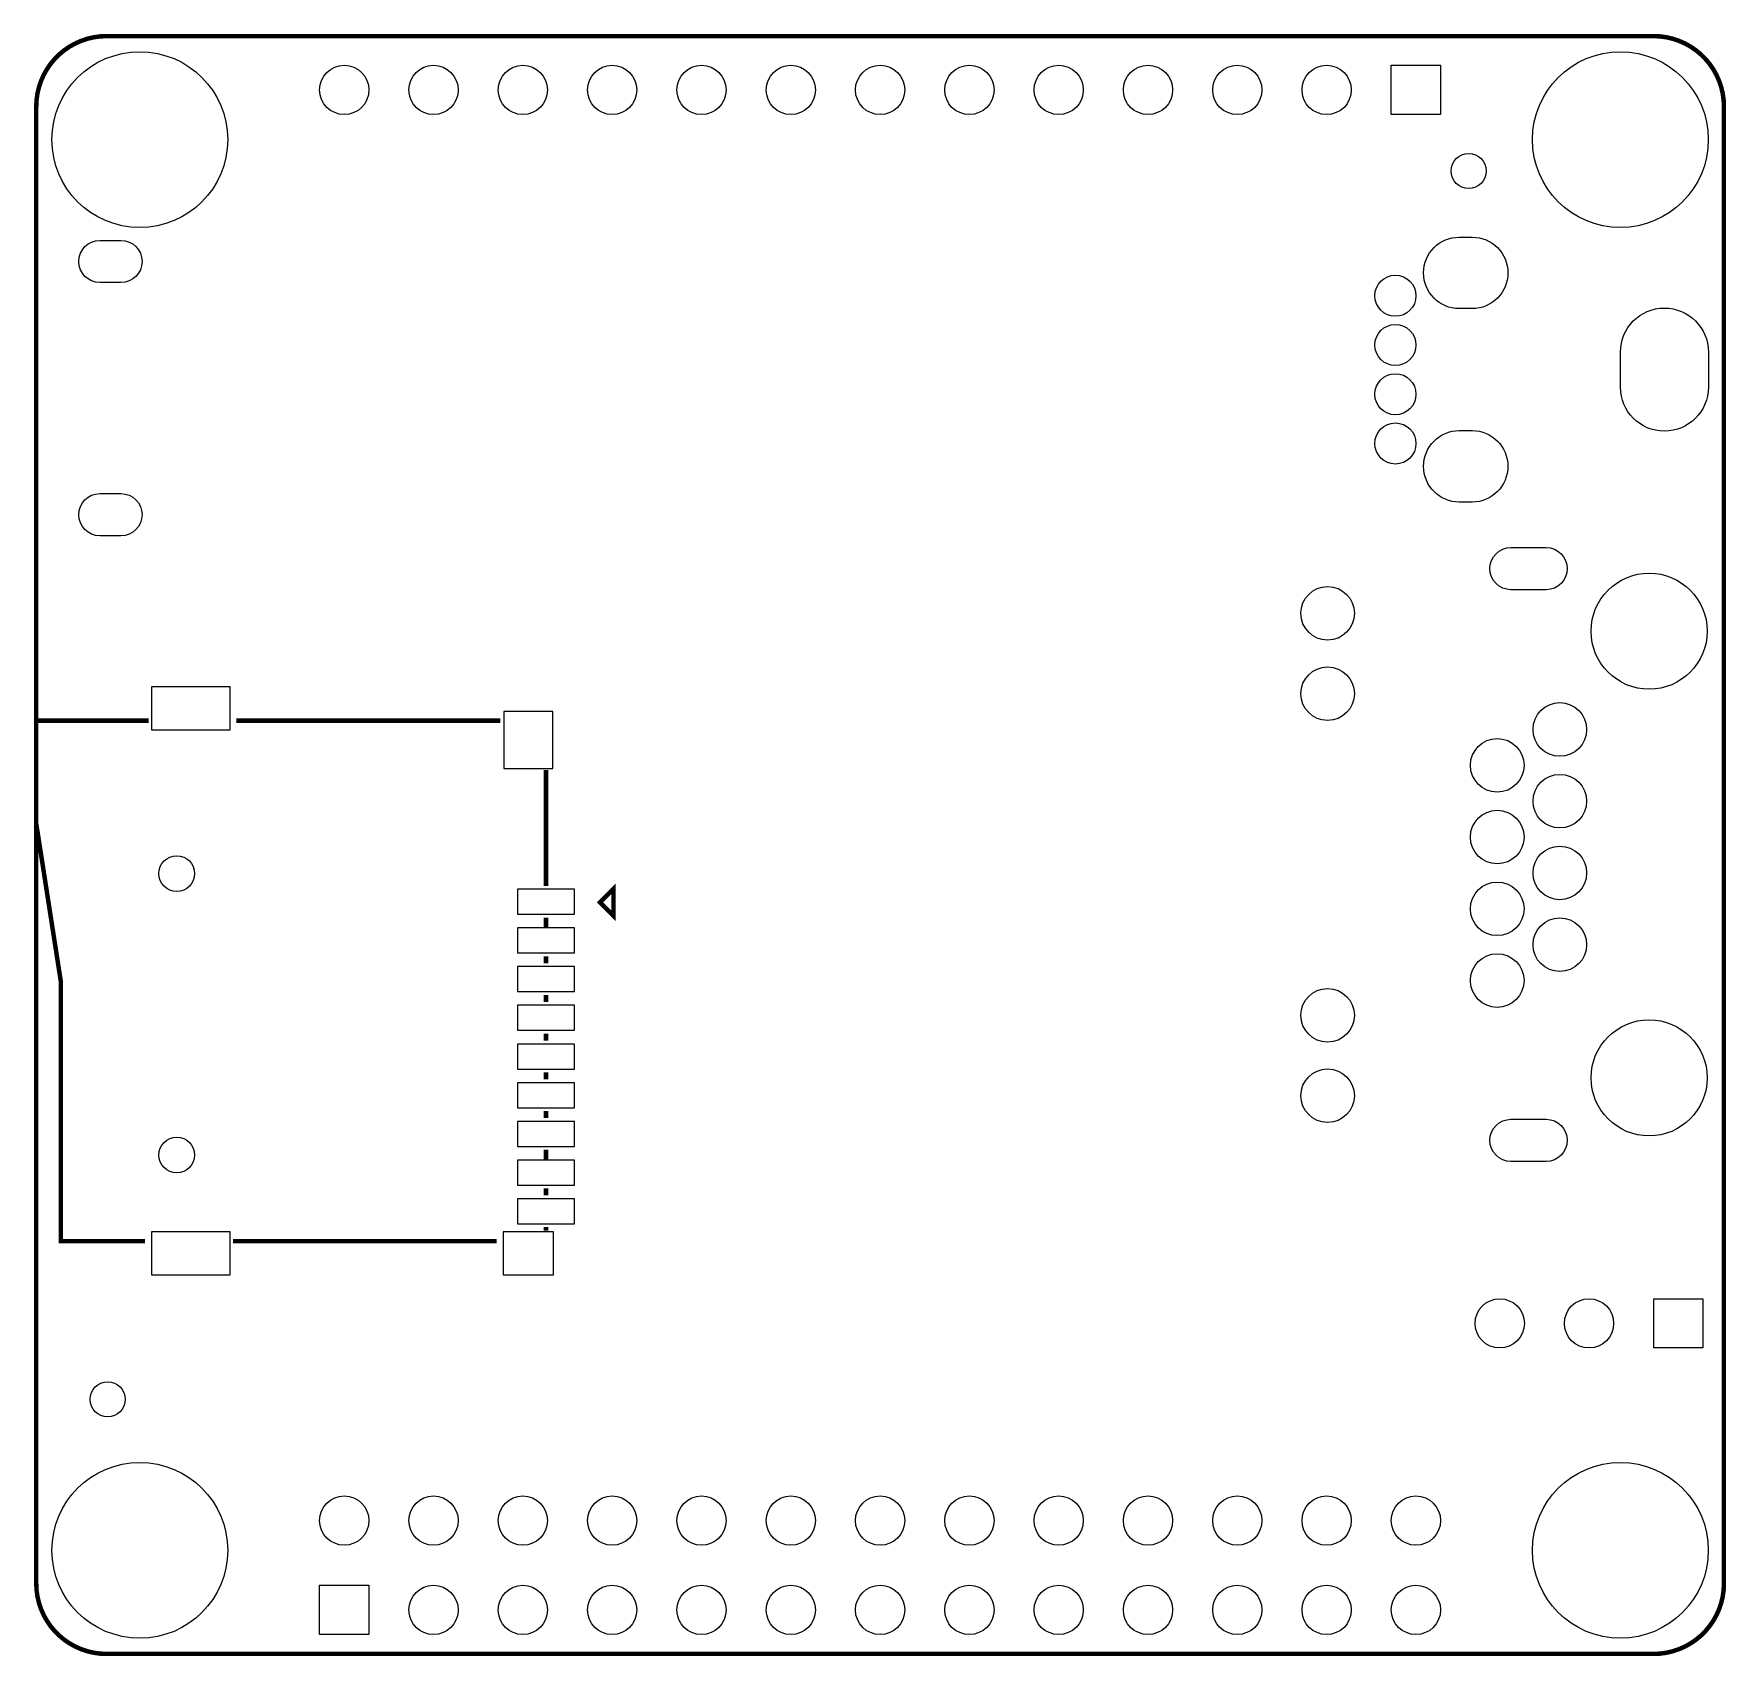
# Model space of a CAD drawing. Header units: millimetres. Extents: x -62 to 52, y -23 to 27.
# Drawn here: x 4.08 to 52.21, y -23.15 to 22.97 of the extents above; entities that cross this region are included whole.
import ezdxf

# ---------------------------------------------------------------- set-up
doc = ezdxf.new("R2010")
doc.units = ezdxf.units.MM
for name, color, linetype in [('BG_OUTLINE', 254, 'Continuous'), ('PG_SILKSCREEN_BOTTOM', 171, 'Continuous'), ('PIN_BOTTOM', 5, 'Continuous'), ('PIN_PASTEMASK_BOTTOM', 85, 'Continuous')]:
    doc.layers.add(name, color=color, linetype=linetype)

# ---------------------------------------------------------------- blocks, each defined once
blk = doc.blocks.new('g4ff')
at = {"layer": 'BG_OUTLINE', "const_width": 0.127}
blk.add_lwpolyline([(332.275, 84.796), (376.275, 84.796, -0.414214), (378.275, 82.796), (378.275, 40.796, -0.414214), (376.275, 38.796), (332.275, 38.796, -0.414214), (330.275, 40.796), (330.275, 82.796, -0.414214), (332.275, 84.796)], format="xyb", dxfattribs=at)
blk.add_lwpolyline([(332.275, 84.796), (376.275, 84.796, -0.414214), (378.275, 82.796), (378.275, 40.796, -0.414214), (376.275, 38.796), (332.275, 38.796, -0.414214), (330.275, 40.796), (330.275, 82.796, -0.414214), (332.275, 84.796)], format="xyb", dxfattribs=at)
at = {"layer": 'PG_SILKSCREEN_BOTTOM', "const_width": 0.127}
for points in [[(330.27, 65.331), (333.47, 65.331)], [(333.371, 50.533), (330.971, 50.533), (330.971, 57.932), (330.27, 62.433), (330.27, 65.331)], [(335.97, 65.331), (343.47, 65.331)], [(344.771, 63.932), (344.771, 60.632)], [(346.31, 60.168), (346.691, 60.549), (346.691, 59.787), (346.31, 60.168)], [(344.771, 59.733), (344.771, 59.434)], [(344.771, 58.633), (344.771, 58.433)], [(344.771, 57.531), (344.771, 57.333)], [(344.771, 56.431), (344.771, 56.233)], [(344.771, 55.331), (344.771, 55.133)], [(344.771, 54.232), (344.771, 54.034)], [(344.771, 53.132), (344.771, 52.832)], [(344.771, 52.032), (344.771, 51.831)], [(343.371, 50.533), (335.871, 50.533)], [(344.771, 50.932), (344.771, 50.833)]]:
    blk.add_lwpolyline(points, dxfattribs=at)
at = {"layer": 'PIN_BOTTOM'}
for points in [[(370.215, 83.965), (370.215, 82.565), (368.815, 82.565), (368.815, 83.965)], [(333.554, 65.072), (335.789, 65.072), (335.789, 66.292), (333.554, 66.292)], [(343.572, 63.97), (344.969, 63.97), (344.969, 65.596), (343.572, 65.596)], [(343.958, 59.827), (345.584, 59.827), (345.584, 60.538), (343.958, 60.538)], [(343.958, 58.727), (345.584, 58.727), (345.584, 59.439), (343.958, 59.439)], [(343.958, 57.628), (345.584, 57.628), (345.584, 58.339), (343.958, 58.339)], [(343.958, 56.528), (345.584, 56.528), (345.584, 57.239), (343.958, 57.239)], [(343.958, 55.425), (345.584, 55.425), (345.584, 56.137), (343.958, 56.137)], [(343.958, 54.326), (345.584, 54.326), (345.584, 55.037), (343.958, 55.037)], [(343.958, 53.226), (345.584, 53.226), (345.584, 53.937), (343.958, 53.937)], [(343.958, 52.126), (345.584, 52.126), (345.584, 52.837), (343.958, 52.837)], [(343.958, 51.026), (345.584, 51.026), (345.584, 51.737), (343.958, 51.737)], [(333.554, 49.573), (335.789, 49.573), (335.789, 50.793), (333.554, 50.793)], [(343.559, 49.573), (344.982, 49.573), (344.982, 50.793), (343.559, 50.793)], [(377.679, 48.895), (377.679, 47.495), (376.279, 47.495), (376.279, 48.895)], [(338.335, 39.347), (338.335, 40.747), (339.735, 40.747), (339.735, 39.347)]]:
    blk.add_lwpolyline(points, close=True, dxfattribs=at)
for points in [[(332.683, 77.788), (332.083, 77.788, -1), (332.083, 78.988), (332.683, 78.988, -1)], [(371.116, 77.047), (370.748, 77.047, -1), (370.748, 79.079), (371.116, 79.079, -1)], [(377.832, 75.813), (377.832, 74.813, -1), (375.332, 74.813), (375.332, 75.813, -1)], [(371.116, 71.547), (370.748, 71.547, -1), (370.748, 73.579), (371.116, 73.579, -1)], [(332.683, 70.588), (332.083, 70.588, -1), (332.083, 71.788), (332.683, 71.788, -1)], [(372.219, 70.254), (373.219, 70.254, -1), (373.219, 69.054), (372.219, 69.054, -1)], [(372.219, 53.998), (373.219, 53.998, -1), (373.219, 52.798), (372.219, 52.798, -1)]]:
    blk.add_lwpolyline(points, format="xyb", close=True, dxfattribs=at)
for centre, radius in [((333.22, 81.852), 2.5), ((375.331, 81.852), 2.5), ((339.035, 83.265), 0.7), ((341.575, 83.265), 0.7), ((344.115, 83.265), 0.7), ((346.655, 83.265), 0.7), ((349.195, 83.265), 0.7), ((351.735, 83.265), 0.7), ((354.275, 83.265), 0.7), ((356.815, 83.265), 0.7), ((359.355, 83.265), 0.7), ((361.895, 83.265), 0.7), ((364.435, 83.265), 0.7), ((366.975, 83.265), 0.7), ((371.017, 80.961), 0.5), ((368.932, 77.413), 0.584), ((368.932, 76.013), 0.584), ((368.932, 74.613), 0.584), ((368.932, 73.213), 0.584), ((376.148, 67.876), 1.651), ((367.004, 68.384), 0.762), ((367.004, 66.098), 0.762), ((373.608, 65.082), 0.762), ((371.828, 64.062), 0.762), ((373.608, 63.042), 0.762), ((371.828, 62.022), 0.762), ((373.608, 61.002), 0.762), ((334.27, 60.983), 0.508), ((371.828, 59.982), 0.762), ((373.608, 58.962), 0.762), ((371.828, 57.942), 0.762), ((367.004, 56.954), 0.762), ((376.148, 55.176), 1.651), ((367.004, 54.668), 0.762), ((334.27, 52.982), 0.508), ((371.899, 48.195), 0.7), ((374.439, 48.195), 0.7), ((332.307, 46.036), 0.5), ((333.22, 41.741), 2.5), ((375.331, 41.741), 2.5), ((339.035, 42.587), 0.7), ((341.575, 42.587), 0.7), ((344.115, 42.587), 0.7), ((346.655, 42.587), 0.7), ((349.195, 42.587), 0.7), ((351.735, 42.587), 0.7), ((354.275, 42.587), 0.7), ((356.815, 42.587), 0.7), ((359.355, 42.587), 0.7), ((361.895, 42.587), 0.7), ((364.435, 42.587), 0.7), ((366.975, 42.587), 0.7), ((369.515, 42.587), 0.7), ((341.575, 40.047), 0.7), ((344.115, 40.047), 0.7), ((346.655, 40.047), 0.7), ((349.195, 40.047), 0.7), ((351.735, 40.047), 0.7), ((354.275, 40.047), 0.7), ((356.815, 40.047), 0.7), ((359.355, 40.047), 0.7), ((361.895, 40.047), 0.7), ((364.435, 40.047), 0.7), ((366.975, 40.047), 0.7), ((369.515, 40.047), 0.7)]:
    blk.add_circle(centre, radius, dxfattribs=at)
at = {"layer": 'PIN_PASTEMASK_BOTTOM'}
for points in [[(332.683, 77.788), (332.083, 77.788, -1), (332.083, 78.988), (332.683, 78.988, -1)], [(332.683, 70.588), (332.083, 70.588, -1), (332.083, 71.788), (332.683, 71.788, -1)]]:
    blk.add_lwpolyline(points, format="xyb", close=True, dxfattribs=at)
for points in [[(333.554, 65.072), (335.789, 65.072), (335.789, 66.292), (333.554, 66.292)], [(343.572, 63.97), (344.969, 63.97), (344.969, 65.596), (343.572, 65.596)], [(343.958, 59.827), (345.584, 59.827), (345.584, 60.538), (343.958, 60.538)], [(343.958, 58.727), (345.584, 58.727), (345.584, 59.439), (343.958, 59.439)], [(343.958, 57.628), (345.584, 57.628), (345.584, 58.339), (343.958, 58.339)], [(343.958, 56.528), (345.584, 56.528), (345.584, 57.239), (343.958, 57.239)], [(343.958, 55.425), (345.584, 55.425), (345.584, 56.137), (343.958, 56.137)], [(343.958, 54.326), (345.584, 54.326), (345.584, 55.037), (343.958, 55.037)], [(343.958, 53.226), (345.584, 53.226), (345.584, 53.937), (343.958, 53.937)], [(343.958, 52.126), (345.584, 52.126), (345.584, 52.837), (343.958, 52.837)], [(343.958, 51.026), (345.584, 51.026), (345.584, 51.737), (343.958, 51.737)], [(333.554, 49.573), (335.789, 49.573), (335.789, 50.793), (333.554, 50.793)], [(343.559, 49.573), (344.982, 49.573), (344.982, 50.793), (343.559, 50.793)]]:
    blk.add_lwpolyline(points, close=True, dxfattribs=at)

msp = doc.modelspace()

# ---------------------------------------------------------------- block references
at = {"linetype": 'Continuous'}
msp.add_blockref('g4ff', (-326.127, -61.886), dxfattribs=at)

doc.saveas('drawing.dxf')
